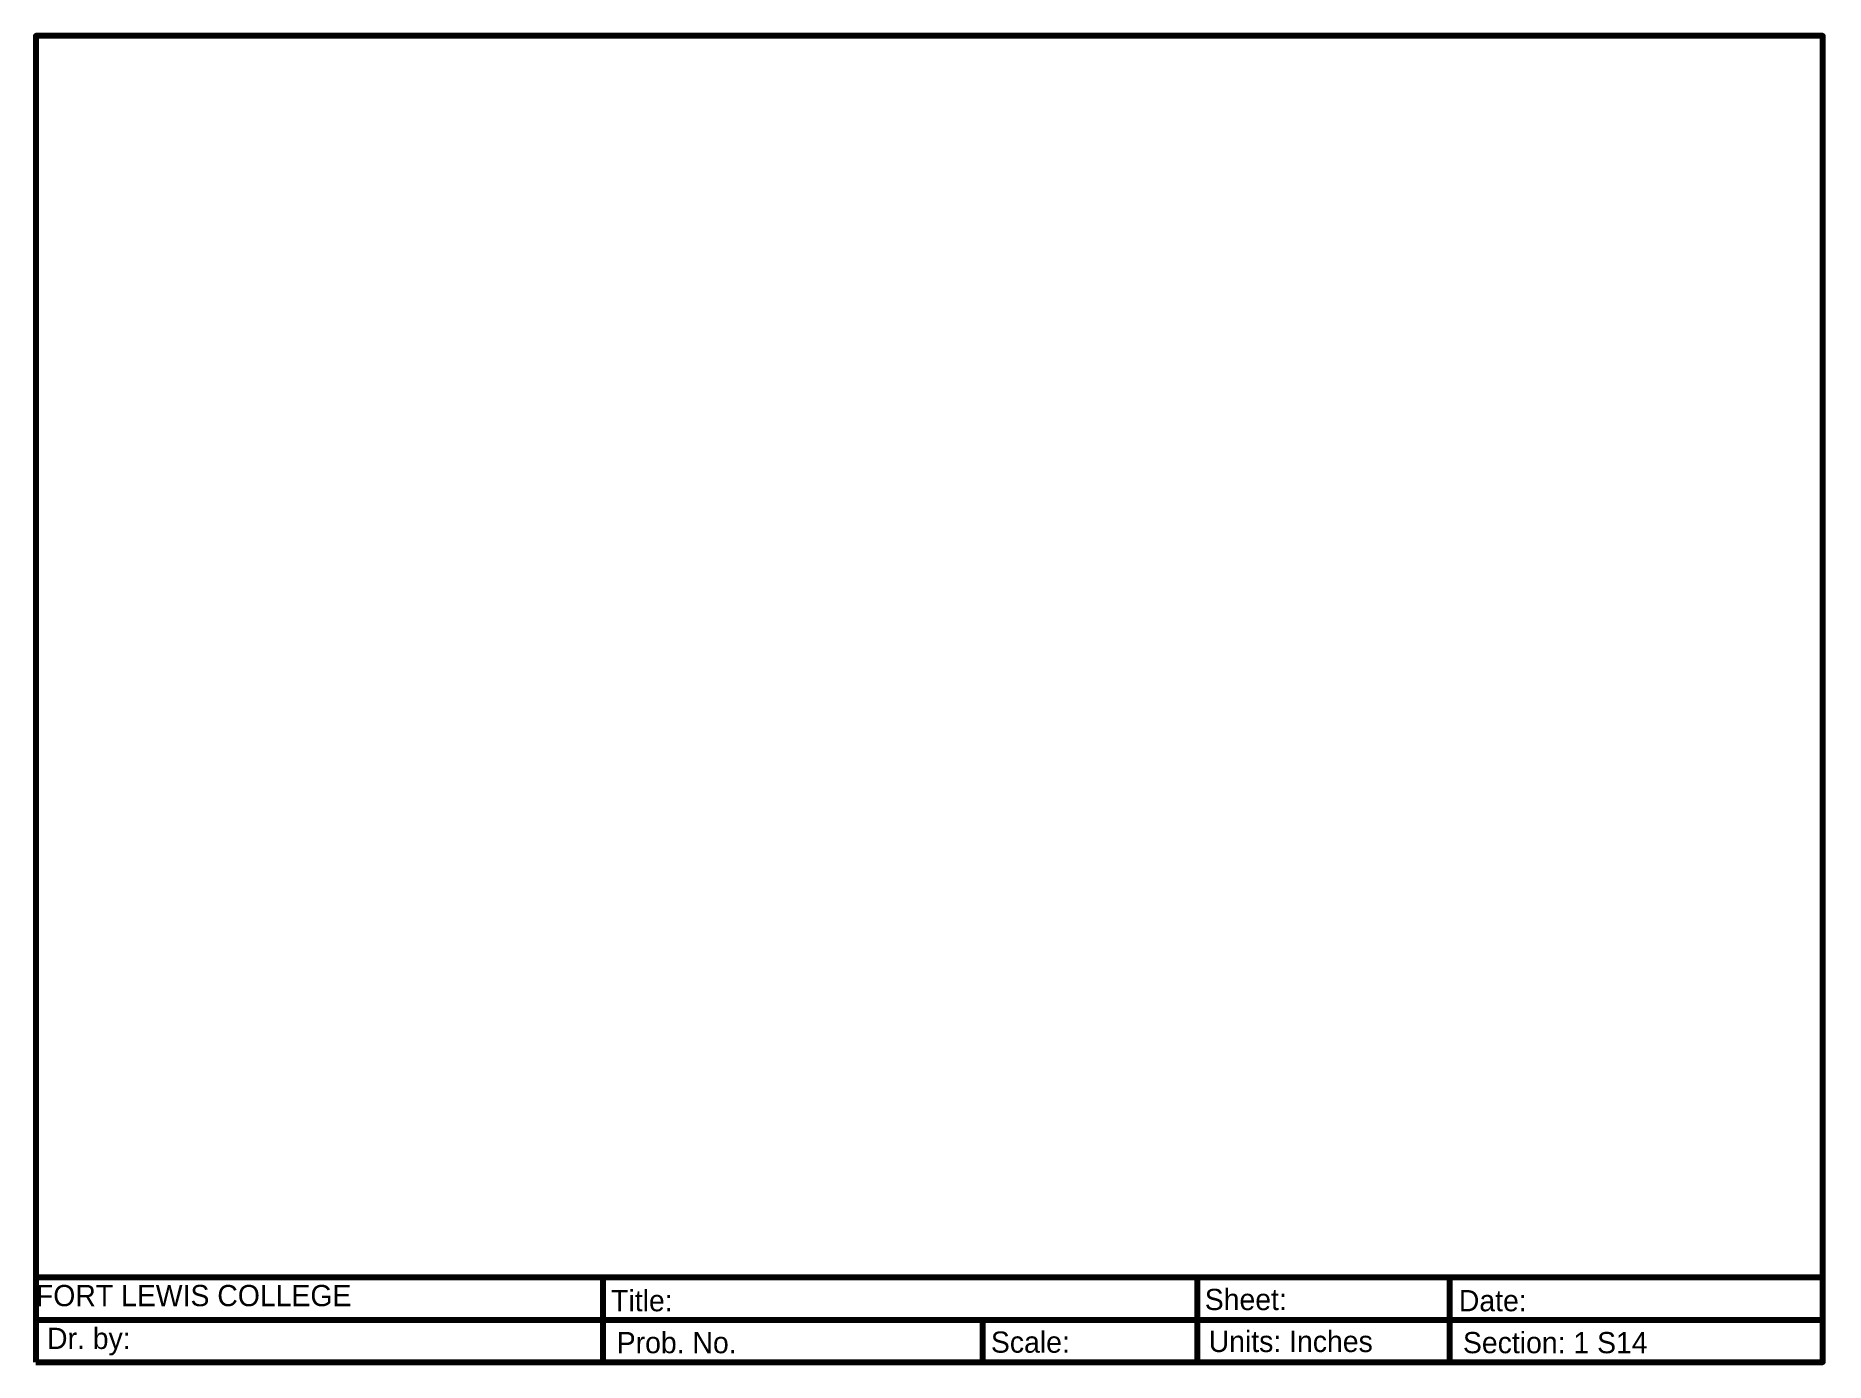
# Paper-space layout 'Layout1' of a CAD drawing. Header units: feet, sheet in inches. Extents: x 0.1 to 10.6, y 0.1 to 7.9.
import ezdxf

# ---------------------------------------------------------------- set-up
doc = ezdxf.new("R2010")
doc.units = ezdxf.units.FT
doc.header["$MEASUREMENT"] = 0
doc.layers.add('Title Block', color=18, linetype='Continuous', lineweight=120)
doc.layers.add('Title Block Lettering', color=18, linetype='Continuous')

psp = doc.layouts.get("Layout1")

# ---------------------------------------------------------------- linework, layer by layer
at = {"layer": 'Title Block'}
for p, q in [((0.066, 0.577), (10.601, 0.577)), ((3.406, 0.077), (3.406, 0.577)), ((6.906, 0.077), (6.906, 0.577)), ((8.39, 0.077), (8.39, 0.577)), ((0.066, 0.327), (10.577, 0.327)), ((5.641, 0.077), (5.641, 0.327))]:
    psp.add_line(p, q, dxfattribs=at)
psp.add_lwpolyline([(0.066, 0.077), (10.587, 0.077), (10.587, 7.886), (0.066, 7.886)], close=True, dxfattribs=at)

# ---------------------------------------------------------------- texts
at = {"layer": 'Title Block Lettering'}
for s, p in [('Prob. No.', (3.486, 0.13)), ('Section: 1 S14', (8.468, 0.13))]:
    psp.add_text(s, height=0.125, dxfattribs=at).set_placement(p)
at = {"layer": 'Title Block Lettering', "attachment_point": 1}
for s, width, gutter_width, heights, insert, char_height in [(' FORT LEWIS COLLEGE', 3.55518, 1, [0.256], (0.02, 0.532), 0.125), ('Title:', 1.86409, 0.625, [0], (3.453, 0.502), 0.125), ('{\\H0.625x;Sheet: }', 1.66063, 1, [0], (6.948, 0.509), 0.2), ('Date: ', 2.50023, 1, [0], (8.444, 0.502), 0.125), ('Dr. by: \\P ', 3.30344, 1, [0], (0.132, 0.28), 0.125), ('Scale:', 1.20732, 1, [0], (5.689, 0.258), 0.125), ('Units: Inches', 2.18438, 1, [0], (6.971, 0.262), 0.125)]:
    psp.add_mtext_dynamic_manual_height_columns(s, width=width, gutter_width=gutter_width, heights=heights, dxfattribs=dict(at, insert=insert, char_height=char_height))

doc.saveas('drawing.dxf')
